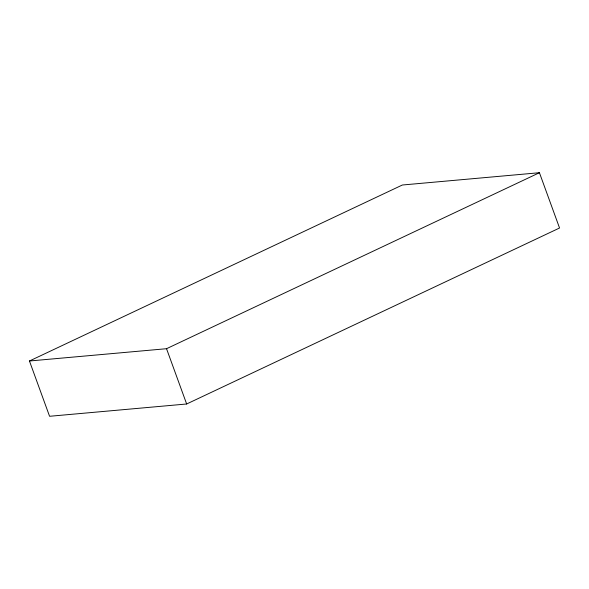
<?xml version="1.0" encoding="UTF-8"?>
<svg xmlns="http://www.w3.org/2000/svg" width="589" height="589" viewBox="0 0 589 589"><rect width="100%" height="100%" fill="white"/><g stroke="black" fill="none" stroke-linecap="round" stroke-linejoin="round"><path stroke-width="0.88" d="M29.45 360.998L402.346 185.012L539.428 172.717L559.55 228.002L186.654 403.988L49.572 416.283L29.45 360.998L166.532 348.703L539.428 172.717M166.532 348.703L186.654 403.988"/></g></svg>
